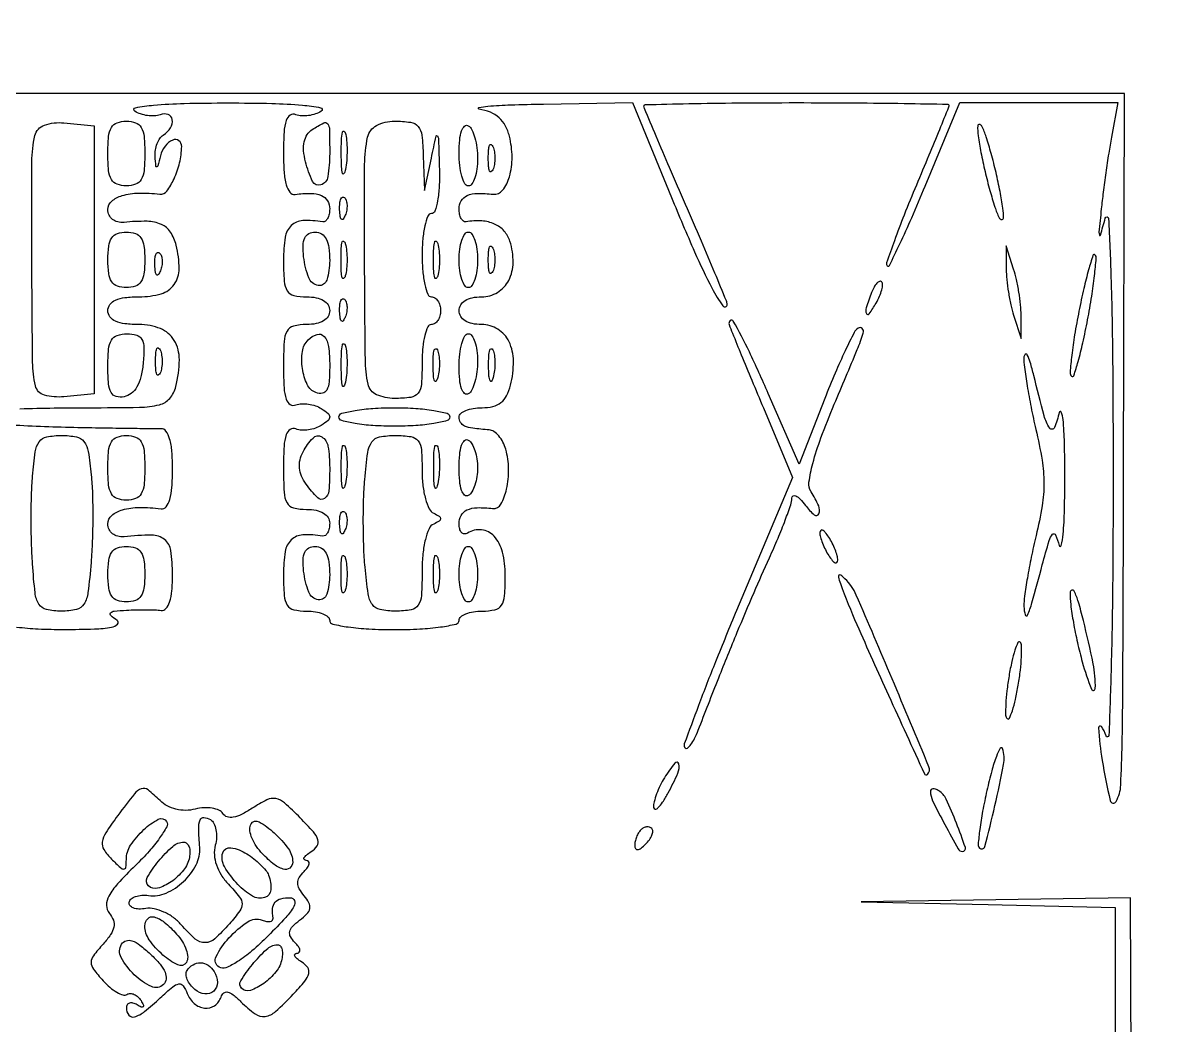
# Model space of a CAD drawing. Extents: x 23 to 255, y 40 to 184.
# Drawn here: x 84.92 to 95.34, y 166.59 to 175.77 of the extents above; entities that cross this region are included whole.
import ezdxf

# ---------------------------------------------------------------- set-up
doc = ezdxf.new("R2010")
doc.units = 0
doc.header["$MEASUREMENT"] = 0

msp = doc.modelspace()

# ---------------------------------------------------------------- linework, layer by layer
for points in [[(207.919475, 175.632891, 0.000007), (191.762556, 175.634099, 0.00002), (173.0434, 175.634494, 0.000013), (151.49745, 175.633531), (95.9364, 175.6296), (95.9364, 167.4234), (95.9364, 159.2172)], [(84.893473, 172.235995, -0.007647), (85.521429, 172.2456, 0.00477), (85.988983, 172.25006, 0.05439), (86.171734, 172.273535, 0.155931), (86.265838, 172.330688, 0.117974), (86.322072, 172.438501, 0.058528), (86.353999, 172.684657, 0.13733), (86.306575, 172.862287, 0.165404), (86.181981, 172.969186, 0.095607), (85.986033, 173.007, -0.027079), (85.855915, 173.014052, -0.077408), (85.768655, 173.037527, -0.129037), (85.718455, 173.077623, -0.161425), (85.6998, 173.1339, -0.161662), (85.718494, 173.190208, -0.12907), (85.768791, 173.2303, -0.07728), (85.85627, 173.253758, -0.026943), (85.986849, 173.2608, 0.069562), (86.186624, 173.288729, 0.169414), (86.306584, 173.373187, 0.158919), (86.35251, 173.518299, 0.059373), (86.325053, 173.732823, 0.084058), (86.27218, 173.853277, 0.145078), (86.189224, 173.923335, 0.100848), (86.058325, 173.951528, 0.028132), (85.84785, 173.942024, -0.084536), (85.790012, 173.945923, -0.108793), (85.742224, 173.969167, -0.116979), (85.710959, 174.008755, -0.109322), (85.6998, 174.059182, -0.218387), (85.734586, 174.135026, -0.106178), (85.830201, 174.18716, -0.068287), (85.981195, 174.210175, -0.033392), (86.176027, 174.200063, 0.270346), (86.239077, 174.227425, 0.051008), (86.305272, 174.340053, 0.047949), (86.356406, 174.487606, 0.054946), (86.375445, 174.63555, 0.241846), (86.349388, 174.688625, 0.26882), (86.293213, 174.695092, 0.131057), (86.223824, 174.63998, 0.096126), (86.181117, 174.55095, -0.002679), (86.156236, 174.457783, -0.309854), (86.147103, 174.450036, -0.420376), (86.13934, 174.456486, -0.003272), (86.132614, 174.545957, -0.05589), (86.135145, 174.604556, -0.052748), (86.150534, 174.66235, -0.056793), (86.175717, 174.710829, -0.106566), (86.2074, 174.7413, 0.112488), (86.273475, 174.806354, 0.182699), (86.289526, 174.882503, 0.278434), (86.2509, 174.928662, 0.176116), (86.178578, 174.927378, -0.078095), (86.126424, 174.916233, -0.047824), (86.063451, 174.918811, -0.046657), (85.999928, 174.933667, -0.06042), (85.945928, 174.959332, -0.679296), (85.951955, 174.991191, -0.025571), (86.11897, 175.01461, -0.016281), (86.398651, 175.030184, -0.005767), (86.7996, 175.034809, -0.005767), (87.200549, 175.030184, -0.016281), (87.48023, 175.01461, -0.025571), (87.647245, 174.991191, -0.679296), (87.653272, 174.959332, -0.06042), (87.599272, 174.933667, -0.046657), (87.535749, 174.918811, -0.047824), (87.472776, 174.916233, -0.078095), (87.420622, 174.927378, 0.23872), (87.368392, 174.922019, 0.173312), (87.332107, 174.874941, 0.065014), (87.312334, 174.768453, 0.013437), (87.3072, 174.577443, 0.016923), (87.313134, 174.402176, 0.051025), (87.333296, 174.284467, 0.094187), (87.366595, 174.217161, 0.269419), (87.41295, 174.197715, -0.032146), (87.558869, 174.207193, -0.099865), (87.655062, 174.187846, -0.162406), (87.709765, 174.139911, -0.133089), (87.7302, 174.0645, -0.048526), (87.725545, 174.016652, -0.075993), (87.711562, 173.97782, -0.105904), (87.690918, 173.953723, -0.204797), (87.66675, 173.947618, 0.049932), (87.483302, 173.958053, 0.183705), (87.378395, 173.912916, 0.163813), (87.322855, 173.805283, 0.037927), (87.3072, 173.5992, 0.016149), (87.313545, 173.402797, 0.124134), (87.341569, 173.31579, 0.201266), (87.401244, 173.273639, 0.05449), (87.5187, 173.2608, -0.04716), (87.60697, 173.252456, -0.088208), (87.6738, 173.22696, -0.118484), (87.715156, 173.18635, -0.140575), (87.7302, 173.1339, -0.140575), (87.715156, 173.08145, -0.118484), (87.6738, 173.04084, -0.088208), (87.60697, 173.015344, -0.04716), (87.5187, 173.007, 0.059601), (87.399419, 172.992731, 0.211964), (87.339827, 172.946875, 0.112652), (87.312853, 172.850472, 0.012118), (87.3072, 172.617249, 0.013615), (87.312347, 172.428261, 0.065624), (87.332143, 172.322781, 0.174318), (87.368431, 172.276192, 0.236859), (87.420622, 172.271022, -0.078987), (87.472777, 172.282071, -0.048304), (87.535749, 172.279208, -0.04707), (87.59927, 172.263931, -0.060572), (87.653272, 172.237773, -0.028951), (87.715285, 172.192561, -0.224391), (87.7302, 172.161, -0.224391), (87.715285, 172.129439, -0.028951), (87.653272, 172.084227, -0.060572), (87.59927, 172.058069, -0.04707), (87.535749, 172.042792, -0.048304), (87.472777, 172.039929, -0.078987), (87.420622, 172.050978, 0.236859), (87.368431, 172.045808, 0.174318), (87.332143, 171.999219, 0.065624), (87.312347, 171.893739, 0.013615), (87.3072, 171.704751, 0.012118), (87.312853, 171.471528, 0.112652), (87.339827, 171.375125, 0.211964), (87.399419, 171.329269, 0.059601), (87.5187, 171.315, -0.04716), (87.60697, 171.306656, -0.088208), (87.6738, 171.28116, -0.118484), (87.715156, 171.24055, -0.140575), (87.7302, 171.1881, -0.048526), (87.725545, 171.140252, -0.075993), (87.711562, 171.10142, -0.105904), (87.690918, 171.077323, -0.204797), (87.66675, 171.071218, 0.049932), (87.483302, 171.081653, 0.183705), (87.378395, 171.036516, 0.163813), (87.322855, 170.928883, 0.037927), (87.3072, 170.7228, 0.016149), (87.313545, 170.526397, 0.124134), (87.341569, 170.43939, 0.201266), (87.401244, 170.397239, 0.05449), (87.5187, 170.3844, -0.038131), (87.599692, 170.378214, -0.057076), (87.668072, 170.359549, -0.074992), (87.714732, 170.332196, -0.226478), (87.7302, 170.2998, 0.350432), (87.757605, 170.2655, 0.020168), (87.8994, 170.239371, 0.022889), (88.089159, 170.221074, 0.01259), (88.3224, 170.2152, 0.01259), (88.555641, 170.221074, 0.022889), (88.7454, 170.239371, 0.020168), (88.887195, 170.2655, 0.350432), (88.9146, 170.2998, -0.226478), (88.930068, 170.332196, -0.074992), (88.976728, 170.359549, -0.057076), (89.045108, 170.378214, -0.038131), (89.1261, 170.3844, 0.053651), (89.243146, 170.396996, 0.19895), (89.302868, 170.438485, 0.126292), (89.331106, 170.52381, 0.017089), (89.3376, 170.713749, 0.060712), (89.311978, 170.923985, 0.123004), (89.234428, 171.070316, 0.185392), (89.120934, 171.128263, 0.166263), (88.991566, 171.098782, -0.158514), (88.962393, 171.091668, -0.191218), (88.937209, 171.103931, -0.126632), (88.920181, 171.136017, -0.059057), (88.9146, 171.183107, -0.124563), (88.934156, 171.260387, -0.162909), (88.98703, 171.309854, -0.103659), (89.080122, 171.330922, -0.033689), (89.221723, 171.323641, 0.304612), (89.296885, 171.36207, 0.072068), (89.349528, 171.500705, 0.059165), (89.368212, 171.685383, 0.063345), (89.342202, 171.8649, 0.052839), (89.316407, 171.930242, 0.057128), (89.278013, 171.986883, 0.064378), (89.233476, 172.026932, 0.131749), (89.18955, 172.04256, -0.011355), (89.039637, 172.057986, -0.070491), (88.965218, 172.078262, -0.158813), (88.928359, 172.110703, -0.134314), (88.9146, 172.161, -0.225263), (88.929974, 172.193392, -0.075489), (88.976255, 172.220749, -0.057437), (89.044115, 172.239413, -0.038433), (89.124488, 172.2456, 0.058173), (89.224821, 172.257313, 0.108798), (89.298112, 172.292642, 0.108169), (89.350053, 172.355654, 0.057055), (89.385927, 172.450994, 0.062949), (89.412565, 172.671595, 0.11044), (89.371641, 172.849951, 0.143066), (89.269217, 172.96446, 0.140119), (89.120399, 173.007, -0.049666), (89.035279, 173.015476, -0.088745), (88.97005, 173.041192, -0.116855), (88.929365, 173.08186, -0.139121), (88.9146, 173.1339, -0.139121), (88.929365, 173.18594, -0.116855), (88.97005, 173.226608, -0.088745), (89.035279, 173.252324, -0.049666), (89.120399, 173.2608, 0.135897), (89.266623, 173.30129, 0.140393), (89.369025, 173.41087, 0.117269), (89.409197, 173.575652, 0.078405), (89.3799, 173.7684, 0.104325), (89.326582, 173.862561, 0.107451), (89.240263, 173.925973, 0.090408), (89.122522, 173.954685, 0.053917), (88.97805, 173.947618, -0.204797), (88.953882, 173.953723, -0.105904), (88.933238, 173.97782, -0.075993), (88.919255, 174.016652, -0.048526), (88.9146, 174.0645, -0.131647), (88.934653, 174.139342, -0.160953), (88.988466, 174.187311, -0.100346), (89.082868, 174.20732, -0.032919), (89.225439, 174.199187, 0.264664), (89.312848, 174.235595, 0.096049), (89.375571, 174.35995, 0.071061), (89.399662, 174.538981, 0.059515), (89.375364, 174.729254, 0.06112), (89.337631, 174.827119, 0.088305), (89.280456, 174.899848, 0.086912), (89.200948, 174.949145, 0.057409), (89.096996, 174.977572, -0.812209), (89.096231, 174.991666, -0.045278), (89.177527, 175.005645, -0.01176), (89.388183, 175.017512, -0.004298), (89.686673, 175.024724), (90.501046, 175.0374), (90.85842, 174.17025, 0.005521), (91.070268, 173.671905, 0.016533), (91.229949, 173.337991, 0.03896), (91.330249, 173.17694, 0.724037), (91.368, 173.189344, 0.097814), (91.361142, 173.224062, 0.000828), (91.256169, 173.478227, 0.002887), (91.13322, 173.769758, 0.001852), (90.9873, 174.1068, -0.001186), (90.841359, 174.442662, -0.001894), (90.718431, 174.730402, -0.00036), (90.611198, 174.984569, -0.099962), (90.6066, 175.007336, -0.407388), (90.618613, 175.019633, -0.000456), (91.016646, 175.028569, -0.003365), (91.467243, 175.03524, -0.002018), (92.0025, 175.0374, -0.001592), (92.537758, 175.035696, -0.002655), (92.988354, 175.030433, -0.000284), (93.388856, 175.0234, -0.408914), (93.3984, 175.013682, -0.096827), (93.394876, 174.995656, -0.000333), (93.310776, 174.789165, -0.001795), (93.214456, 174.555525, -0.001123), (93.100104, 174.282677, 0.005088), (92.988045, 174.009235, 0.008193), (92.898788, 173.773802, 0.002871), (92.827214, 173.571625, 0.287528), (92.833654, 173.543546, 0.5144), (92.853198, 173.546796, 0.002858), (92.949028, 173.745142, 0.008128), (93.058145, 173.984263, 0.004727), (93.181696, 174.27455), (93.497893, 175.0374), (94.220616, 175.0374), (94.943339, 175.0374), (94.885443, 174.72015, 0.006428), (94.860754, 174.574265, 0.003623), (94.83436, 174.396687, 0.003615), (94.810317, 174.217079, 0.005913), (94.792845, 174.0645, 0.001107), (94.771551, 173.852225, 0.127746), (94.775861, 173.824884, 0.701422), (94.785335, 173.825482, 0.002433), (94.829662, 173.9799, -0.849284), (94.859906, 173.976497, -0.005106), (94.881501, 173.442203, -0.005367), (94.896579, 172.667047, -0.002179), (94.901181, 171.6111, -0.002312), (94.89661, 170.622291, -0.004503), (94.88221, 169.833442, -0.003358), (94.862211, 169.244979, -0.864643), (94.8366, 169.2423, 0.109893), (94.793453, 169.327646, 0.728176), (94.76666, 169.317101, 0.026181), (94.801237, 169.018524, 0.013573), (94.873923, 168.6501, 0.684453), (94.928068, 168.642003, 0.119947), (94.971255, 168.792166, 0.009014), (94.989132, 169.560397, 0.000688), (94.997131, 171.63225), (95.0058, 175.122), (64.5921, 175.122)], [(84.864772, 170.238703, 0.019872), (85.062796, 170.221666, 0.01205), (85.29795, 170.216495, 0.007264), (85.576325, 170.221128, 0.034623), (85.734538, 170.237064, 0.155409), (85.788131, 170.264827, 0.477379), (85.7844, 170.2998, -0.034441), (85.726828, 170.342897, -0.421537), (85.725305, 170.367645, -0.185241), (85.758752, 170.384555, -0.012072), (85.869, 170.393128, -0.008004), (85.95773, 170.396454, -0.007265), (86.049436, 170.397088, -0.007292), (86.131501, 170.395267, -0.023094), (86.18625, 170.390715, 0.25081), (86.231613, 170.407911, 0.101702), (86.265161, 170.467293, 0.057073), (86.285785, 170.570342, 0.02088), (86.292, 170.719091, 0.034599), (86.276759, 170.93908, 0.194886), (86.219072, 171.039068, 0.168104), (86.102302, 171.078995, 0.024441), (85.84785, 171.065624, -0.084536), (85.790012, 171.069523, -0.108793), (85.742224, 171.092767, -0.116979), (85.710959, 171.132355, -0.109322), (85.6998, 171.182782, -0.221163), (85.735485, 171.259512, -0.106075), (85.83354, 171.311662, -0.068178), (85.987941, 171.333624, -0.033583), (86.18625, 171.321315, 0.262956), (86.232271, 171.339971, 0.09696), (86.26566, 171.404408, 0.053069), (86.285975, 171.516861, 0.018173), (86.292, 171.682591, 0.019149), (86.285742, 171.845945, 0.050301), (86.265107, 171.961235, 0.083827), (86.231822, 172.03105, 0.254217), (86.18625, 172.053673, -0.011567), (86.11628, 172.052694, -0.0008), (85.918967, 172.054814, -0.001139), (85.683686, 172.058255, -0.000856), (85.42485, 172.063073, -0.00827), (84.816796, 172.085498, -0.547622)], [(95.69618, 156.092772, 0.000016), (95.717608, 153.083264, 0.196413)], [(95.746477, 161.700108, 0.000177), (95.72845, 163.643763, 0.000183), (95.706066, 165.883646, 0.000178), (95.681864, 168.1425, 0.001636), (95.658171, 169.794553, 0.988867), (95.645104, 169.794469, 0.00195), (95.643508, 167.978635, 0.00017), (95.659018, 163.3626, 0.000318), (95.676122, 159.418744, 0.000529)]]:
    msp.add_lwpolyline(points, format="xyb")
for points in [[(86.0382, 174.5721, -0.022514), (86.031247, 174.417766, -0.10769), (86.004964, 174.334162, -0.177212), (85.953808, 174.290999, -0.087745), (85.869, 174.276, -0.087745), (85.784192, 174.290999, -0.177212), (85.733036, 174.334162, -0.10769), (85.706753, 174.417766, -0.022514), (85.6998, 174.5721, -0.022514), (85.706753, 174.726434, -0.10769), (85.733036, 174.810037, -0.177212), (85.784192, 174.853201, -0.087745), (85.869, 174.8682, -0.087745), (85.953808, 174.853201, -0.177212), (86.004964, 174.810037, -0.10769), (86.031247, 174.726434, -0.022514)], [(88.587337, 174.55095), (88.598474, 174.2337), (88.6608, 174.5298, -0.002196), (88.703883, 174.730109, -0.654524), (88.716281, 174.732563, -0.144942), (88.726014, 174.703121, -0.000922), (88.734263, 174.42405, -0.019824), (88.732425, 174.270015, -0.032321), (88.717277, 174.140243, -0.034707), (88.693068, 174.04551, -0.32342), (88.6608, 174.0222, 0.31052), (88.627932, 173.999609, 0.036969), (88.601051, 173.910369, 0.033738), (88.582315, 173.787414, 0.020945), (88.5762, 173.6415, 0.020945), (88.582315, 173.495586, 0.033738), (88.601051, 173.372631, 0.036969), (88.627932, 173.283391, 0.31052), (88.6608, 173.2608, -0.148195), (88.693063, 173.251023, -0.098894), (88.720549, 173.223523, -0.082425), (88.739081, 173.182414, -0.064853), (88.7454, 173.1339, -0.064853), (88.739081, 173.085386, -0.082425), (88.720549, 173.044277, -0.098894), (88.693063, 173.016777, -0.148195), (88.6608, 173.007, 0.295869), (88.628049, 172.985761, 0.04382), (88.601051, 172.907595, 0.037669), (88.582324, 172.798287, 0.023598), (88.5762, 172.6686, -0.015744), (88.569703, 172.462314, -0.14616), (88.539188, 172.37955, -0.200505), (88.472627, 172.340414, -0.033956), (88.3224, 172.3302, -0.105632), (88.15923, 172.365061, -0.23894), (88.081883, 172.460564, -0.050265), (88.056504, 172.68782, -0.001664), (88.049722, 173.5992, -0.002307), (88.050157, 174.470413, -0.051682), (88.077397, 174.720755, -0.222538), (88.15876, 174.827872, -0.121406), (88.3224, 174.8682, -0.034521), (88.470039, 174.857995, -0.18636), (88.539091, 174.819684, -0.147056), (88.573494, 174.739159, -0.019166)], [(85.5729, 173.5992), (85.5729, 172.3725), (85.29795, 172.34599, -0.090932), (85.118745, 172.361303, -0.275113), (85.037062, 172.446007, -0.055044), (85.010895, 172.662434, -0.001558), (85.004122, 173.5992, -0.002161), (85.00431, 174.496609, -0.056502), (85.032556, 174.736073, -0.258419), (85.118989, 174.831482, -0.10667), (85.29795, 174.85241), (85.5729, 174.8259)], [(87.7302, 174.5721, -0.039582), (87.713432, 174.360613, -0.277766), (87.64956, 174.2848, -0.380678), (87.573514, 174.316833, -0.049727), (87.508861, 174.49658, -0.039895), (87.491949, 174.597427, -0.073424), (87.496943, 174.680315, -0.09269), (87.523583, 174.744827, -0.107859), (87.5707, 174.791385, -0.021091), (87.676242, 174.852148, -0.371313), (87.711798, 174.84379, -0.153979), (87.728225, 174.794762, -0.004435)], [(87.874634, 174.425036, -0.082665), (87.860772, 174.387635, -0.67161), (87.848148, 174.38931, -0.053901), (87.838897, 174.451215, -0.008901), (87.836135, 174.5721, -0.009782), (87.837902, 174.693791, -0.038992), (87.846238, 174.767895, -0.417468), (87.859112, 174.776512, -0.285845), (87.872927, 174.763436, -0.041951), (87.885101, 174.693435, -0.020826), (87.88931, 174.603368, -0.020511), (87.885916, 174.509051, -0.028254)], [(89.0838, 174.524807, -0.032276), (89.077641, 174.429497, -0.049716), (89.058949, 174.349087, -0.064068), (89.031695, 174.293481, -0.251914), (88.9992, 174.276, -0.280045), (88.966556, 174.29584, -0.051215), (88.939451, 174.364446, -0.04194), (88.920735, 174.461719, -0.02657), (88.9146, 174.577093, -0.023007), (88.920081, 174.69615, -0.059005), (88.93802, 174.78036, -0.125298), (88.96557, 174.822681, -0.336396), (88.9992, 174.8259, -0.146547), (89.03182, 174.78917, -0.040338), (89.058949, 174.715886, -0.037109), (89.077572, 174.623885, -0.031397)], [(93.661397, 174.8259, 0.044874), (93.66642, 174.734047, 0.010554), (93.691782, 174.582146, 0.010788), (93.728546, 174.408055, 0.010425), (93.773167, 174.2337, 0.010506), (93.818996, 174.081461, 0.034987), (93.858038, 173.984659, 0.2376), (93.880959, 173.9672, 0.458662), (93.896803, 173.9799, 0.044874), (93.89178, 174.071753, 0.010554), (93.866418, 174.223654, 0.010788), (93.829654, 174.397745, 0.010425), (93.785033, 174.5721, 0.010506), (93.739204, 174.724339, 0.034987), (93.700162, 174.821141, 0.2376), (93.677241, 174.8386, 0.458662)], [(89.224429, 174.42405, -0.174857), (89.208585, 174.406336, -0.447206), (89.194293, 174.411492, -0.078554), (89.184397, 174.454384, -0.017491), (89.181758, 174.5298, -0.017491), (89.184397, 174.605216, -0.078554), (89.194293, 174.648108, -0.447206), (89.208585, 174.653264, -0.174857), (89.224429, 174.63555, -0.057986), (89.237655, 174.587327, -0.037979), (89.242031, 174.5298, -0.037979), (89.237655, 174.472273, -0.057986)], [(87.872591, 174.006338, -0.054073), (87.853848, 173.971087, -0.470617), (87.83843, 173.969628, -0.168741), (87.826474, 173.994311, -0.018894), (87.821479, 174.05745, -0.028489), (87.822409, 174.116347, -0.077125), (87.831776, 174.156954, -0.208169), (87.847397, 174.172397, -0.296942), (87.865912, 174.168488, -0.126455), (87.882261, 174.140829, -0.060344), (87.888958, 174.099772, -0.05415), (87.885792, 174.052603, -0.051402)], [(86.0382, 173.5992, -0.030703), (86.030395, 173.472222, -0.116834), (86.00295, 173.398275, -0.166173), (85.951512, 173.35889, -0.081208), (85.869, 173.3454, -0.081208), (85.786488, 173.35889, -0.166173), (85.73505, 173.398275, -0.116834), (85.707605, 173.472222, -0.030703), (85.6998, 173.5992, -0.030703), (85.707605, 173.726178, -0.116834), (85.73505, 173.800125, -0.166173), (85.786488, 173.83951, -0.081208), (85.869, 173.853, -0.081208), (85.951512, 173.83951, -0.166173), (86.00295, 173.800125, -0.116834), (86.030395, 173.726178, -0.030703)], [(87.7302, 173.59215, -0.073569), (87.703893, 173.41433, -0.371207), (87.625687, 173.364624, -0.27278), (87.538894, 173.434425, -0.060835), (87.491931, 173.626874, -0.033762), (87.486653, 173.731637, -0.105459), (87.502473, 173.800033, -0.164572), (87.539536, 173.838743, -0.120811), (87.597681, 173.853, -0.14124), (87.656469, 173.836056, -0.135698), (87.698305, 173.790219, -0.086351), (87.722762, 173.710528, -0.031385)], [(89.0838, 173.5992, -0.031626), (89.077644, 173.501973, -0.048861), (89.058949, 173.419954, -0.06271), (89.031709, 173.363129, -0.254951), (88.9992, 173.3454, -0.254951), (88.966691, 173.363129, -0.06271), (88.939451, 173.419954, -0.048861), (88.920756, 173.501973, -0.031626), (88.9146, 173.5992, -0.031626), (88.920756, 173.696427, -0.048861), (88.939451, 173.778446, -0.06271), (88.966691, 173.835271, -0.254951), (88.9992, 173.853, -0.254951), (89.031709, 173.835271, -0.06271), (89.058949, 173.778446, -0.048861), (89.077644, 173.696427, -0.031626)], [(87.873117, 173.45115, -0.161593), (87.858878, 173.429227, -0.542911), (87.845792, 173.433569, -0.052887), (87.836772, 173.493282, -0.011065), (87.834427, 173.5992, -0.011065), (87.836772, 173.705118, -0.052887), (87.845792, 173.764831, -0.542911), (87.858878, 173.769173, -0.161593), (87.873117, 173.74725, -0.039571), (87.885148, 173.679801, -0.024357), (87.889076, 173.5992, -0.024357), (87.885148, 173.518599, -0.039571)], [(88.719117, 173.45115, -0.161593), (88.704878, 173.429227, -0.542911), (88.691792, 173.433569, -0.052887), (88.682772, 173.493282, -0.011065), (88.680427, 173.5992, -0.011065), (88.682772, 173.705118, -0.052887), (88.691792, 173.764831, -0.542911), (88.704878, 173.769173, -0.161593), (88.719117, 173.74725, -0.039571), (88.731148, 173.679801, -0.024357), (88.735076, 173.5992, -0.024357), (88.731148, 173.518599, -0.039571)], [(89.224429, 173.49345, -0.174857), (89.208585, 173.475736, -0.447206), (89.194293, 173.480892, -0.078554), (89.184397, 173.523784, -0.017491), (89.181758, 173.5992, -0.017491), (89.184397, 173.674616, -0.078554), (89.194293, 173.717508, -0.447206), (89.208585, 173.722664, -0.174857), (89.224429, 173.70495, -0.057986), (89.237655, 173.656727, -0.037979), (89.242031, 173.5992, -0.037979), (89.237655, 173.541673, -0.057986)], [(93.922866, 173.5146, 0.025208), (93.927723, 173.418321, 0.014493), (93.942763, 173.3031, 0.014456), (93.964635, 173.187935, 0.023338), (93.9906, 173.0916), (94.058334, 172.8801), (94.058334, 173.0916, 0.025208), (94.053477, 173.187879, 0.014493), (94.038437, 173.3031, 0.014456), (94.016565, 173.418265, 0.023338), (93.9906, 173.5146), (93.922866, 173.7261)], [(86.180591, 173.498737, -0.054073), (86.161848, 173.463487, -0.470617), (86.14643, 173.462028, -0.168741), (86.134474, 173.486711, -0.018894), (86.129479, 173.54985, -0.028489), (86.130409, 173.608747, -0.077125), (86.139776, 173.649354, -0.208169), (86.155397, 173.664797, -0.296942), (86.173913, 173.660888, -0.126455), (86.190261, 173.633229, -0.060344), (86.196958, 173.592172, -0.05415), (86.193792, 173.545003, -0.051402)], [(94.588088, 173.128613, 0.008185), (94.549018, 172.913714, 0.012461), (94.522821, 172.725848, 0.007082), (94.507208, 172.569397, 0.221179), (94.520206, 172.533794, 0.558145), (94.540946, 172.538711, 0.010441), (94.580769, 172.667899, 0.014784), (94.624045, 172.8384, 0.008127), (94.6674, 173.0493, 0.007179), (94.705017, 173.265667, 0.011038), (94.730733, 173.453999, 0.005668), (94.746942, 173.611899, 0.222663), (94.735282, 173.644118, 0.561005), (94.716567, 173.639595, 0.008263), (94.676652, 173.508079, 0.013169), (94.632907, 173.338032, 0.007312)], [(92.689751, 173.299829, 0.013074), (92.640228, 173.159946, 0.18392), (92.642827, 173.10767, 0.582659), (92.668379, 173.105049, 0.022794), (92.731927, 173.203695, 0.028467), (92.763416, 173.265716, 0.039963), (92.783703, 173.32437, 0.045448), (92.791558, 173.372352, 0.217548), (92.782106, 173.397694, 0.299281), (92.762813, 173.401681, 0.109577), (92.738641, 173.385283, 0.064271), (92.712819, 173.349724, 0.033338)], [(87.872591, 173.075738, -0.054073), (87.853848, 173.040487, -0.470617), (87.83843, 173.039028, -0.168741), (87.826474, 173.063711, -0.018894), (87.821479, 173.12685, -0.028489), (87.822409, 173.185747, -0.077125), (87.831776, 173.226354, -0.208169), (87.847397, 173.241797, -0.296942), (87.865912, 173.237888, -0.126455), (87.882261, 173.210229, -0.060344), (87.888958, 173.169172, -0.05415), (87.885792, 173.122003, -0.051402)], [(91.386584, 173.007, 0.010255), (91.41724, 172.926793, 0.000953), (91.497348, 172.730514, 0.001226), (91.593902, 172.496854, 0.000963), (91.699699, 172.24397), (91.967272, 171.607839), (91.455252, 170.390704, 0.00379), (91.26189, 169.921132, 0.00616), (91.105628, 169.519112, 0.001638), (90.975963, 169.169467, 0.292229), (90.984049, 169.132751, 0.381749), (91.005312, 169.131558, 0.065379), (91.035889, 169.163286, 0.043553), (91.070239, 169.2194, 0.02311), (91.103207, 169.294017, -0.002204), (91.291555, 169.773583, -0.003302), (91.460612, 170.190479, -0.003768), (91.614173, 170.554303, -0.005518), (91.755225, 170.871893, 0.007647), (91.833723, 171.050687, 0.009878), (91.899989, 171.217243, 0.007898), (91.950225, 171.357868, 0.08201), (91.9602, 171.418277, -0.26888), (91.972238, 171.439044, -0.257547), (91.996687, 171.439435, -0.082126), (92.036544, 171.409007, -0.026836), (92.084409, 171.35232, 0.050788), (92.165937, 171.264638, 0.512119), (92.20714, 171.274126, 0.209765), (92.205993, 171.347396, 0.033821), (92.136337, 171.475872, -0.178215), (92.117441, 171.563793, -0.029658), (92.15243, 171.736109, -0.024576), (92.227001, 171.969898, -0.010301), (92.349133, 172.277004, 0.001054), (92.559631, 172.779066, 0.02284), (92.614376, 172.929403, 0.279055), (92.604488, 172.969687, 0.347951), (92.567458, 172.974006, 0.13816), (92.530914, 172.934195, 0.006337), (92.449042, 172.767013, 0.010145), (92.357435, 172.563208, 0.007063), (92.261994, 172.329702), (92.026073, 171.728377), (91.74409, 172.377035, 0.008247), (91.571514, 172.756764, 0.018282), (91.424791, 173.038853, 0.47388), (91.396178, 173.043751, 0.309294)], [(86.02241, 172.648143, -0.036391), (86.001736, 172.52706, -0.070566), (85.965147, 172.436183, -0.093346), (85.913439, 172.376001, -0.122511), (85.84785, 172.34584, -0.110036), (85.774817, 172.348175, -0.209131), (85.729346, 172.38372, -0.105056), (85.705757, 172.464041, -0.019079), (85.6998, 172.620097, -0.021397), (85.70666, 172.780327, -0.109962), (85.733163, 172.864622, -0.18153), (85.785524, 172.907661, -0.082394), (85.87436, 172.9224, -0.070399), (85.963598, 172.909773, -0.201323), (86.011407, 172.871233, -0.126471), (86.030138, 172.795799, -0.022039)], [(87.7302, 172.628955, -0.018523), (87.724797, 172.483172, -0.101407), (87.703413, 172.407731, -0.233305), (87.66358, 172.378439, -0.136349), (87.6033, 172.384206, -0.194197), (87.52474, 172.457396, -0.073093), (87.480778, 172.604061, -0.07162), (87.480417, 172.761076, -0.162586), (87.5328, 172.866, -0.116629), (87.615344, 172.916971, -0.308619), (87.678801, 172.898881, -0.143487), (87.719192, 172.805788, -0.031095)], [(89.0838, 172.673593, -0.031397), (89.077572, 172.574515, -0.037109), (89.058949, 172.482514, -0.040338), (89.03182, 172.40923, -0.146547), (88.9992, 172.3725, -0.336396), (88.96557, 172.375719, -0.125298), (88.93802, 172.41804, -0.059005), (88.920081, 172.50225, -0.023007), (88.9146, 172.621307, -0.02657), (88.920735, 172.736681, -0.04194), (88.939451, 172.833954, -0.051215), (88.966556, 172.90256, -0.280045), (88.9992, 172.9224, -0.251914), (89.031695, 172.904919, -0.064068), (89.058949, 172.849313, -0.049716), (89.077641, 172.768903, -0.032276)], [(86.178829, 172.56285, -0.174857), (86.162985, 172.545136, -0.447206), (86.148693, 172.550292, -0.078554), (86.138797, 172.593184, -0.017491), (86.136158, 172.6686, -0.017491), (86.138797, 172.744016, -0.078554), (86.148693, 172.786908, -0.447206), (86.162985, 172.792064, -0.174857), (86.178829, 172.77435, -0.057986), (86.192055, 172.726127, -0.037979), (86.196431, 172.6686, -0.037979), (86.192055, 172.611073, -0.057986)], [(87.874634, 172.479236, -0.082665), (87.860772, 172.441835, -0.67161), (87.848148, 172.44351, -0.053901), (87.838897, 172.505415, -0.008901), (87.836135, 172.6263, -0.009782), (87.837902, 172.747991, -0.038992), (87.846238, 172.822095, -0.417468), (87.859112, 172.830712, -0.285845), (87.872927, 172.817636, -0.041951), (87.885101, 172.747635, -0.020826), (87.88931, 172.657568, -0.020511), (87.885916, 172.563251, -0.028254)], [(88.719427, 172.52216, -0.087174), (88.704509, 172.489532, -0.597527), (88.690963, 172.491016, -0.080377), (88.680728, 172.53593, -0.012823), (88.677293, 172.6263, -0.014395), (88.678795, 172.717678, -0.052471), (88.687456, 172.774955, -0.333666), (88.701165, 172.785856, -0.31318), (88.716292, 172.77596, -0.06278), (88.729699, 172.725374, -0.030339), (88.734594, 172.658449, -0.029507), (88.731263, 172.587099, -0.037336)], [(89.227027, 172.52216, -0.087174), (89.212109, 172.489532, -0.597527), (89.198563, 172.491016, -0.080377), (89.188328, 172.53593, -0.012823), (89.184893, 172.6263, -0.014395), (89.186395, 172.717678, -0.052471), (89.195056, 172.774955, -0.333666), (89.208765, 172.785856, -0.31318), (89.223892, 172.77596, -0.06278), (89.237299, 172.725374, -0.030339), (89.242194, 172.658449, -0.029507), (89.238863, 172.587099, -0.037336)], [(94.085265, 172.7109, 0.043159), (94.089304, 172.615759, 0.008478), (94.11416, 172.446312, 0.008935), (94.15011, 172.249282, 0.008183), (94.194053, 172.047774, -0.016646), (94.250379, 171.766712, -0.040712), (94.267884, 171.556595, -0.041398), (94.25099, 171.3485, -0.017733), (94.195745, 171.074874, 0.007854), (94.152174, 170.879091, 0.008471), (94.115943, 170.686896, 0.008082), (94.090349, 170.521158, 0.039699), (94.084893, 170.4267, 0.064106), (94.096606, 170.349037, 0.701895), (94.117785, 170.347571, 0.036163), (94.158051, 170.46012, 0.00217), (94.253022, 170.8074, -0.004872), (94.314975, 171.029228, -0.109191), (94.346712, 171.087377, -0.557517), (94.374979, 171.082713, -0.034763), (94.407552, 170.984612, 0.776118), (94.427108, 170.984618, 0.042336), (94.444256, 171.087058, 0.014704), (94.455847, 171.310509, 0.005766), (94.459208, 171.619112, 0.005656), (94.45555, 171.925114, 0.016415), (94.443686, 172.136387, 0.080174), (94.426171, 172.205293, 0.733833), (94.407125, 172.2033, -0.04801), (94.364407, 172.063381, -0.595444), (94.320929, 172.058825, -0.08577), (94.268995, 172.172078, -0.005004), (94.175076, 172.5417, 0.011743), (94.142698, 172.662295, 0.050591), (94.114709, 172.730992, 0.469647), (94.097322, 172.734602, 0.21667)], [(88.83, 172.161, -0.339565), (88.804347, 172.127582, -0.024068), (88.68195, 172.101075, -0.025878), (88.51836, 172.082443, -0.015416), (88.3224, 172.0764, -0.015416), (88.12644, 172.082443, -0.025878), (87.96285, 172.101075, -0.024068), (87.840453, 172.127582, -0.339565), (87.8148, 172.161, -0.339565), (87.840453, 172.194418, -0.024068), (87.96285, 172.220925, -0.025878), (88.12644, 172.239557, -0.015416), (88.3224, 172.2456, -0.015416), (88.51836, 172.239557, -0.025878), (88.68195, 172.220925, -0.024068), (88.804347, 172.194418, -0.339565)], [(85.547594, 171.63225, -0.016416), (85.558377, 171.462844, -0.008178), (85.561468, 171.247849, -0.008109), (85.55741, 171.024831, -0.011816), (85.546004, 170.82855, -0.01031), (85.517927, 170.555034, -0.10685), (85.480837, 170.448766, -0.203787), (85.411713, 170.399414, -0.054545), (85.274489, 170.3844, -0.052615), (85.137236, 170.398883, -0.205713), (85.069169, 170.447071, -0.11013), (85.033759, 170.550576, -0.010636), (85.010015, 170.816741, -0.010276), (85.000928, 171.009313, -0.00676), (84.998026, 171.231168, -0.006802), (85.001061, 171.447233, -0.01302), (85.010369, 171.620441, -0.01466), (85.034585, 171.841641, -0.121424), (85.071784, 171.934771, -0.192023), (85.140584, 171.978838, -0.047599), (85.276433, 171.9918, -0.04762), (85.411327, 171.978923, -0.185664), (85.481184, 171.935371, -0.122023), (85.520281, 171.843746, -0.016021)], [(86.0382, 171.6957, -0.022514), (86.031247, 171.541366, -0.10769), (86.004964, 171.457763, -0.177212), (85.953808, 171.414599, -0.087745), (85.869, 171.3996, -0.087745), (85.784192, 171.414599, -0.177212), (85.733036, 171.457763, -0.10769), (85.706753, 171.541366, -0.022514), (85.6998, 171.6957, -0.022514), (85.706753, 171.850034, -0.10769), (85.733036, 171.933637, -0.177212), (85.784192, 171.976801, -0.087745), (85.869, 171.9918, -0.087745), (85.953808, 171.976801, -0.177212), (86.004964, 171.933637, -0.10769), (86.031247, 171.850034, -0.022514)], [(87.7302, 171.6957, -0.019183), (87.722108, 171.484871, -0.225881), (87.682343, 171.415585, -0.366023), (87.620183, 171.421589, -0.035359), (87.514576, 171.546447, -0.055712), (87.472159, 171.620519, -0.079201), (87.453372, 171.693888, -0.081939), (87.458605, 171.76757, -0.064333), (87.487076, 171.842547, -0.06729), (87.578069, 171.968462, -0.35205), (87.657002, 171.979074, -0.221085), (87.714638, 171.893414, -0.039295)], [(88.5762, 171.66045, 0.029693), (88.583958, 171.529924, 0.03807), (88.60725, 171.4119, 0.041955), (88.64111, 171.320507, 0.175648), (88.68195, 171.27975, -0.029131), (88.733342, 171.252016, -0.260055), (88.7454, 171.2304, -0.260055), (88.733342, 171.208784, -0.029131), (88.68195, 171.18105, 0.181903), (88.63961, 171.13776, 0.042388), (88.606129, 171.039917, 0.036866), (88.583605, 170.909701, 0.0244), (88.5762, 170.75805, -0.01274), (88.570325, 170.527521, -0.132194), (88.541293, 170.438067, -0.211447), (88.47663, 170.395945, -0.040172), (88.333164, 170.3844, -0.047162), (88.191274, 170.397813, -0.196124), (88.120613, 170.443689, -0.117269), (88.082084, 170.541816, -0.012584), (88.053721, 170.78625, -0.013765), (88.042213, 170.969201, -0.008125), (88.038045, 171.1881, -0.008125), (88.04099, 171.407, -0.013776), (88.051476, 171.58995, -0.012456), (88.078521, 171.83546, -0.118804), (88.116501, 171.933054, -0.197606), (88.187126, 171.978621, -0.045732), (88.330919, 171.9918, -0.036726), (88.474036, 171.981274, -0.199258), (88.539394, 171.942079, -0.143755), (88.569609, 171.859732, -0.016532)], [(89.0838, 171.6957, -0.038534), (89.077551, 171.614731, -0.041947), (89.058949, 171.538022, -0.04604), (89.031719, 171.476012, -0.128561), (88.9992, 171.4419, -0.340586), (88.965516, 171.44538, -0.123006), (88.937983, 171.488666, -0.057972), (88.920069, 171.574422, -0.022534), (88.9146, 171.6957, -0.022534), (88.920069, 171.816978, -0.057972), (88.937983, 171.902734, -0.123006), (88.965516, 171.94602, -0.340586), (88.9992, 171.9495, -0.128561), (89.031719, 171.915388, -0.04604), (89.058949, 171.853378, -0.041947), (89.077551, 171.776669, -0.038534)], [(87.874634, 171.548636, -0.082665), (87.860772, 171.511235, -0.67161), (87.848148, 171.51291, -0.053901), (87.838897, 171.574815, -0.008901), (87.836135, 171.6957, -0.009782), (87.837902, 171.817391, -0.038992), (87.846238, 171.891495, -0.417468), (87.859112, 171.900112, -0.285845), (87.872927, 171.887036, -0.041951), (87.885101, 171.817035, -0.020826), (87.88931, 171.726968, -0.020511), (87.885916, 171.632651, -0.028254)], [(88.720634, 171.548636, -0.082665), (88.706772, 171.511235, -0.67161), (88.694148, 171.51291, -0.053901), (88.684897, 171.574815, -0.008901), (88.682135, 171.6957, -0.009782), (88.683902, 171.817391, -0.038992), (88.692238, 171.891495, -0.417468), (88.705112, 171.900112, -0.285845), (88.718927, 171.887036, -0.041951), (88.731101, 171.817035, -0.020826), (88.73531, 171.726968, -0.020511), (88.731916, 171.632651, -0.028254)], [(87.872591, 171.129937, -0.054073), (87.853848, 171.094687, -0.470617), (87.83843, 171.093228, -0.168741), (87.826474, 171.117911, -0.018894), (87.821479, 171.18105, -0.028489), (87.822409, 171.239947, -0.077125), (87.831776, 171.280554, -0.208169), (87.847397, 171.295997, -0.296942), (87.865912, 171.292087, -0.126455), (87.882261, 171.264429, -0.060344), (87.888958, 171.223372, -0.05415), (87.885792, 171.176203, -0.051402)], [(92.216591, 171.1035, 0.067616), (92.222192, 171.062271, 0.024967), (92.240681, 171.006474, 0.024204), (92.26721, 170.946796, 0.026766), (92.2986, 170.892, 0.027796), (92.330271, 170.8485, 0.102785), (92.356519, 170.827228, 0.335455), (92.372847, 170.83005, 0.190341), (92.380609, 170.8497, 0.067616), (92.375008, 170.890929, 0.024967), (92.356519, 170.946726, 0.024204), (92.32999, 171.006404, 0.026766), (92.2986, 171.0612, 0.027796), (92.266929, 171.1047, 0.102785), (92.240681, 171.125972, 0.335455), (92.224353, 171.12315, 0.190341)], [(86.0382, 170.7228, -0.030703), (86.030395, 170.595822, -0.116834), (86.00295, 170.521875, -0.166173), (85.951512, 170.48249, -0.081208), (85.869, 170.469, -0.081208), (85.786488, 170.48249, -0.166173), (85.73505, 170.521875, -0.116834), (85.707605, 170.595822, -0.030703), (85.6998, 170.7228, -0.030703), (85.707605, 170.849778, -0.116834), (85.73505, 170.923725, -0.166173), (85.786488, 170.96311, -0.081208), (85.869, 170.9766, -0.081208), (85.951512, 170.96311, -0.166173), (86.00295, 170.923725, -0.116834), (86.030395, 170.849778, -0.030703)], [(87.7302, 170.71575, -0.073569), (87.703893, 170.53793, -0.371207), (87.625687, 170.488224, -0.27278), (87.538894, 170.558025, -0.060835), (87.491931, 170.750474, -0.033762), (87.486653, 170.855237, -0.105459), (87.502473, 170.923633, -0.164572), (87.539536, 170.962343, -0.120811), (87.597681, 170.9766, -0.14124), (87.656469, 170.959656, -0.135698), (87.698305, 170.913819, -0.086351), (87.722762, 170.834128, -0.031385)], [(89.0838, 170.7228, -0.031626), (89.077644, 170.625573, -0.048861), (89.058949, 170.543554, -0.06271), (89.031709, 170.486729, -0.254951), (88.9992, 170.469, -0.254951), (88.966691, 170.486729, -0.06271), (88.939451, 170.543554, -0.048861), (88.920756, 170.625573, -0.031626), (88.9146, 170.7228, -0.031626), (88.920756, 170.820027, -0.048861), (88.939451, 170.902046, -0.06271), (88.966691, 170.958871, -0.254951), (88.9992, 170.9766, -0.254951), (89.031709, 170.958871, -0.06271), (89.058949, 170.902046, -0.048861), (89.077644, 170.820027, -0.031626)], [(87.873117, 170.57475, -0.161593), (87.858878, 170.552827, -0.542911), (87.845792, 170.557169, -0.052887), (87.836772, 170.616882, -0.011065), (87.834427, 170.7228, -0.011065), (87.836772, 170.828718, -0.052887), (87.845792, 170.888431, -0.542911), (87.858878, 170.892773, -0.161593), (87.873117, 170.87085, -0.039571), (87.885148, 170.803401, -0.024357), (87.889076, 170.7228, -0.024357), (87.885148, 170.642199, -0.039571)], [(88.719117, 170.57475, -0.161593), (88.704878, 170.552827, -0.542911), (88.691792, 170.557169, -0.052887), (88.682772, 170.616882, -0.011065), (88.680427, 170.7228, -0.011065), (88.682772, 170.828718, -0.052887), (88.691792, 170.888431, -0.542911), (88.704878, 170.892773, -0.161593), (88.719117, 170.87085, -0.039571), (88.731148, 170.803401, -0.024357), (88.735076, 170.7228, -0.024357), (88.731148, 170.642199, -0.039571)], [(92.404403, 170.6382, 0.016401), (92.555391, 170.261588, 0.003452), (92.845225, 169.614294, 0.000454), (93.173922, 168.895322, 0.522672), (93.201555, 168.890355, 0.303917), (93.215304, 168.959857, 0.001109), (92.877815, 169.764807, 0.00247), (92.549963, 170.531336, 0.099371), (92.446331, 170.6805, 0.024789), (92.407488, 170.71429, 0.381028), (92.391162, 170.713281, 0.270893), (92.386268, 170.694265, 0.017829)], [(94.507027, 170.5536, 0.038609), (94.512597, 170.444228, 0.011718), (94.537673, 170.279972, 0.01166), (94.574518, 170.096562, 0.012457), (94.619167, 169.9191, 0.026236), (94.702946, 169.669512, 0.817056), (94.738088, 169.675748, 0.056156), (94.718226, 169.903126, 0.01131), (94.62871, 170.2998, 0.010277), (94.583238, 170.467281, 0.040372), (94.544931, 170.567119, 0.391114), (94.522782, 170.575916, 0.30303)], [(93.9483, 169.7922, 0.012805), (93.928736, 169.655115, 0.018336), (93.918987, 169.532727, 0.014405), (93.91759, 169.432993, 0.195068), (93.931501, 169.400099, 0.521429), (93.951351, 169.403626, 0.028783), (93.978736, 169.472978, 0.024851), (94.007215, 169.57635, 0.012944), (94.0329, 169.7076, 0.012805), (94.052464, 169.844685, 0.018336), (94.062213, 169.967073, 0.014405), (94.06361, 170.066807, 0.195068), (94.049699, 170.099701, 0.521429), (94.029849, 170.096174, 0.028783), (94.002464, 170.026822, 0.024851), (93.973985, 169.92345, 0.012944)], [(93.745814, 168.741935, 0.009034), (93.707083, 168.5529, 0.013685), (93.680893, 168.387097, 0.008323), (93.665343, 168.249636, 0.223987), (93.67743, 168.21597, 0.578531), (93.726509, 168.229214, 0.007737), (93.819338, 168.604019, 0.010532), (93.89811, 168.980519, 0.127417), (93.888108, 169.126777, 0.645766), (93.867121, 169.128931, 0.043055), (93.832446, 169.055318, 0.023181), (93.789928, 168.921573, 0.010321)], [(90.793747, 168.8589, 0.027126), (90.754746, 168.788185, 0.024784), (90.722318, 168.71153, 0.025599), (90.700279, 168.640147, 0.070103), (90.694587, 168.587798, 0.390241), (90.709237, 168.572864, 0.211881), (90.735206, 168.582839, 0.054307), (90.777724, 168.635636, 0.018212), (90.828108, 168.721029, 0.018242), (90.917179, 168.900742, 0.168547), (90.924847, 168.985981, 0.622646), (90.888809, 168.993765, 0.027877)], [(85.791148, 168.514233, 0.013873), (85.680017, 168.354855, 0.10949), (85.648224, 168.271162, 0.181285), (85.663299, 168.201713, 0.053294), (85.732938, 168.115405, 0.009314), (85.814633, 168.036698, 0.181372), (85.846521, 168.023616, 0.389413), (85.864834, 168.039428, 0.028975), (85.869, 168.111259, -0.146946), (85.908026, 168.241183, -0.058268), (86.029306, 168.385168, -0.069263), (86.161694, 168.478899, -0.392181), (86.237797, 168.457859, -0.274265), (86.238654, 168.410804, -0.025333), (86.173384, 168.308483, -0.027046), (86.076332, 168.18662, -0.01767), (85.952245, 168.056577, 0.013837), (85.789141, 167.888246, 0.060935), (85.708953, 167.77598, 0.125107), (85.687333, 167.691167, 0.175108), (85.713625, 167.618242, -0.086641), (85.749887, 167.554891, -0.138132), (85.754377, 167.493058, -0.100935), (85.725033, 167.424271, -0.032802), (85.656064, 167.337213, 0.021132), (85.567229, 167.230301, 0.163932), (85.546723, 167.169657, 0.164357), (85.567124, 167.109049, 0.021269), (85.655695, 167.002395, 0.032606), (85.718573, 166.941419, 0.04602), (85.782376, 166.896551, 0.055148), (85.838161, 166.872258, 0.216833), (85.874461, 166.876875, -0.145261), (85.9049, 166.885138, -0.099317), (85.940078, 166.877219, -0.083436), (85.974681, 166.854256, -0.066308), (86.003126, 166.819509, -0.02762), (86.024773, 166.779727, -0.309012), (86.022111, 166.762829, -0.323892), (86.005729, 166.759702, -0.028948), (85.966671, 166.780821, 0.068937), (85.929287, 166.797333, 0.143226), (85.897691, 166.797136, 0.19028), (85.876881, 166.780756, 0.132745), (85.869, 166.751593, 0.173012), (85.891933, 166.6873, 0.302561), (85.943853, 166.671358, 0.097458), (86.03612, 166.719862, 0.018977), (86.17859, 166.843873, -0.01249), (86.293072, 166.946162, -0.134483), (86.348864, 166.972215, -0.289613), (86.388739, 166.955623, -0.061651), (86.425743, 166.886173, 0.120696), (86.490456, 166.792917, 0.154436), (86.585495, 166.750762, 0.17966), (86.677073, 166.77361, 0.163694), (86.735898, 166.851595, -0.133932), (86.76125, 166.88962, -0.240613), (86.796765, 166.898471, -0.114752), (86.846698, 166.873948, -0.0251), (86.918191, 166.809295, 0.038786), (87.048452, 166.697814, 0.195708), (87.139522, 166.67516, 0.149441), (87.235362, 166.720212, 0.020129), (87.395986, 166.877956, 0.015612), (87.502736, 166.998942, 0.108539), (87.538662, 167.068712, 0.226219), (87.528696, 167.121768, 0.094349), (87.474183, 167.17276, -0.027381), (87.431302, 167.203286, -0.098396), (87.409734, 167.228828, -0.325535), (87.411741, 167.244883, -0.202944), (87.42987, 167.252905, 0.197689), (87.451368, 167.262158, 0.243208), (87.457675, 167.282776, 0.111795), (87.444034, 167.314773, 0.039959), (87.411664, 167.352776, -0.069758), (87.371629, 167.405867, -0.181402), (87.364686, 167.452466, -0.14401), (87.390175, 167.499453, -0.039104), (87.455001, 167.555121, 0.0412), (87.521874, 167.613035, 0.1493), (87.547485, 167.662433, 0.166051), (87.539774, 167.714437, 0.054159), (87.49637, 167.780038, -0.045168), (87.452164, 167.844315, -0.127554), (87.438346, 167.896586, -0.139744), (87.452184, 167.946009, -0.058747), (87.495333, 168.000693, 0.039551), (87.528062, 168.039055, 0.11036), (87.542001, 168.07135, 0.24202), (87.535859, 168.092139, 0.200752), (87.51447, 168.101495, -0.211867), (87.496656, 168.109745, -0.319156), (87.494986, 168.126114, -0.095353), (87.517285, 168.152252, -0.026996), (87.561, 168.183485, 0.101831), (87.615269, 168.23604, 0.232081), (87.623157, 168.291061, 0.103662), (87.581449, 168.363858, 0.014256), (87.460988, 168.491779, 0.015659), (87.315751, 168.628607, 0.132376), (87.23604, 168.668206, 0.167154), (87.155911, 168.657452, 0.028855), (87.02125, 168.57993, -0.027311), (86.923537, 168.523276, -0.07281), (86.847373, 168.497574, -0.121354), (86.791077, 168.501037, -0.180489), (86.752482, 168.530995, 0.150986), (86.716827, 168.562111, 0.063958), (86.655354, 168.58046, 0.055174), (86.579573, 168.58441, 0.046974), (86.50039, 168.572279, -0.05945), (86.411363, 168.560898, -0.061201), (86.323062, 168.570996, -0.063513), (86.242776, 168.601488, -0.074029), (86.177262, 168.650024, 0.028205), (86.067154, 168.748364, 0.258216), (86.006095, 168.75867, 0.142511), (85.943243, 168.713677, 0.007438)], [(93.2292, 168.735492, 0.11451), (93.24933, 168.648747, 0.008536), (93.360691, 168.431204, 0.005183), (93.482472, 168.208585, 0.271347), (93.523072, 168.1848, 0.512719), (93.54864, 168.22037, 0.012335), (93.467403, 168.443642, 0.015576), (93.373099, 168.663754, 0.146356), (93.30547, 168.739848, 0.048184), (93.276215, 168.754244, 0.104895), (93.251604, 168.758013, 0.181978), (93.235682, 168.750958, 0.201072)], [(86.683055, 168.240978, 0.080441), (86.674768, 168.154237, 0.06537), (86.692963, 168.062525, 0.059485), (86.736724, 167.970818, 0.047568), (86.803826, 167.884202, -0.018678), (86.905015, 167.768092, -0.165669), (86.928035, 167.705247, -0.166827), (86.907811, 167.641638, -0.019004), (86.812068, 167.522376, -0.029533), (86.678892, 167.385992, -0.18195), (86.589289, 167.350381, -0.188732), (86.50038, 167.383315, -0.032141), (86.37114, 167.514295, 0.056148), (86.299885, 167.579904, 0.050691), (86.213422, 167.630645, 0.053693), (86.124883, 167.660194, 0.093738), (86.047812, 167.662345, -0.045487), (85.98349, 167.657957, -0.083435), (85.93204, 167.667813, -0.132414), (85.901408, 167.689639, -0.226299), (85.893995, 167.7195, -0.17557), (85.912746, 167.750127, -0.084868), (85.953536, 167.77265, -0.067825), (86.009476, 167.783974, -0.050754), (86.072388, 167.781637, 0.138754), (86.233034, 167.803817, 0.085902), (86.393037, 167.909638, 0.085823), (86.50829, 168.063193, 0.138042), (86.540312, 168.22257, -0.01151), (86.531064, 168.396734, -0.099501), (86.544023, 168.472996, -0.329286), (86.578915, 168.495258, -0.121921), (86.63777, 168.476345, -0.140072), (86.669545, 168.441468, -0.067723), (86.68901, 168.383759, -0.059099), (86.69408, 168.313481, -0.052482)], [(87.3918, 168.087255, -0.239237), (87.364305, 168.03308, -0.238923), (87.304319, 168.023249, -0.096566), (87.210063, 168.074635, -0.035905), (87.100524, 168.179469, -0.045166), (87.048086, 168.249127, -0.054791), (87.012877, 168.322852, -0.064261), (86.99882, 168.389545, -0.159573), (87.010399, 168.437466, -0.404506), (87.083528, 168.456018, -0.055676), (87.223134, 168.353897, -0.049964), (87.352196, 168.209145, -0.158384)], [(90.5784, 168.3822, 0.063896), (90.556794, 168.354233, 0.039129), (90.538567, 168.316688, 0.038674), (90.526136, 168.275985, 0.054831), (90.522, 168.23838, 0.142677), (90.529925, 168.211172, 0.290264), (90.54929, 168.202081, 0.131573), (90.58063, 168.214881, 0.034019), (90.62211, 168.25107, 0.041736), (90.657233, 168.292603, 0.061283), (90.679973, 168.334612, 0.080535), (90.687785, 168.370731, 0.212536), (90.67851, 168.39489, 0.128169), (90.657496, 168.407215, 0.100736), (90.631072, 168.409193, 0.089268), (90.60324, 168.400456, 0.075941)], [(86.446253, 168.130418, -0.12037), (86.391451, 168.012147, -0.072801), (86.278113, 167.90615, -0.083293), (86.154913, 167.84809, -0.271273), (86.070976, 167.870024, -0.338338), (86.0608, 167.946143, -0.040871), (86.162798, 168.094821, -0.041514), (86.29356, 168.230765, -0.182446), (86.395915, 168.2694, -0.193186), (86.423314, 168.258404, -0.1155), (86.44275, 168.228574, -0.083076), (86.451011, 168.183617, -0.052618)], [(87.170839, 167.967448, -0.109844), (87.190796, 167.833222, -0.30982), (87.134714, 167.762739, -0.211056), (87.022608, 167.77605, -0.070721), (86.890934, 167.881532, -0.055494), (86.767379, 168.046336, -0.2051), (86.751158, 168.172524, -0.383645), (86.82555, 168.219309, -0.097051), (86.971088, 168.163737, -0.027989), (87.036379, 168.117694, -0.026628), (87.097269, 168.063921, -0.027629), (87.145836, 168.010613, -0.079477)], [(87.167123, 167.412711, -0.018871), (87.018284, 167.274703, -0.035308), (86.886549, 167.176756, -0.042661), (86.77981, 167.120713, -0.242541), (86.717854, 167.125536, -0.388786), (86.690331, 167.222856, -0.068934), (86.807872, 167.393332, -0.059693), (86.979487, 167.540919, -0.244035), (87.111775, 167.555838, 0.044642), (87.15286, 167.544149, 0.093466), (87.185967, 167.544097, 0.164571), (87.205747, 167.555188, 0.224014), (87.211567, 167.574495, -0.053901), (87.207956, 167.664133, -0.159532), (87.230731, 167.720528, -0.162573), (87.282097, 167.751896, -0.056538), (87.369406, 167.7618, -0.310968), (87.407638, 167.735476, -0.226252), (87.403371, 167.682365, -0.05498), (87.328526, 167.58079, -0.01013)], [(86.329476, 167.428731, -0.046207), (86.381809, 167.358911, -0.055559), (86.416729, 167.28471, -0.065037), (86.430313, 167.217344, -0.156933), (86.418259, 167.168563, -0.383857), (86.340742, 167.14592, -0.068851), (86.204012, 167.23674, -0.058721), (86.078455, 167.377127, -0.154304), (86.0382, 167.504463, -0.194094), (86.064254, 167.569051, -0.270933), (86.122828, 167.585565, -0.110619), (86.216039, 167.537663, -0.035059)], [(86.20758, 166.96674, -0.317943), (86.098077, 166.947974, -0.08094), (85.941565, 167.056776, -0.076286), (85.821913, 167.214329, -0.268919), (85.825358, 167.336629, -0.180528), (85.866278, 167.368388, -0.160427), (85.920373, 167.367558, -0.081919), (85.992942, 167.3282, -0.023445), (86.090545, 167.244763, -0.027606), (86.177256, 167.153789, -0.077095), (86.223378, 167.078954, -0.129245), (86.232126, 167.017484, -0.16901)], [(87.292253, 167.199818, -0.120496), (87.238621, 167.084148, -0.06766), (87.125892, 166.976642, -0.076147), (87.003869, 166.913956, -0.2843), (86.923508, 166.932892, -0.34908), (86.915717, 167.001123, -0.031978), (87.022171, 167.149622, -0.034643), (87.152043, 167.287599, -0.162795), (87.249953, 167.33175, -0.222423), (87.274221, 167.323252, -0.122092), (87.291111, 167.295903, -0.08029), (87.297665, 167.252548, -0.046063)], [(86.6727, 167.085, -0.13346), (86.701948, 166.986349, -0.214143), (86.668414, 166.906821, -0.223986), (86.588413, 166.88127, -0.14122), (86.4969, 166.921278, -0.054071), (86.455041, 166.964443, -0.06707), (86.426872, 167.012733, -0.080573), (86.415985, 167.058547, -0.157815), (86.424824, 167.094586, -0.117694), (86.479187, 167.148679, -0.147878), (86.547629, 167.166518, -0.141453), (86.616775, 167.143627, -0.104499)]]:
    msp.add_lwpolyline(points, format="xyb", close=True)
msp.add_lwpolyline([(95.077295, 163.21455), (95.061066, 167.7618), (93.827883, 167.743243), (92.5947, 167.724687), (93.75795, 167.698556), (94.9212, 167.672425), (94.9212, 167.040313), (94.9212, 166.4082)])

doc.saveas('drawing.dxf')
